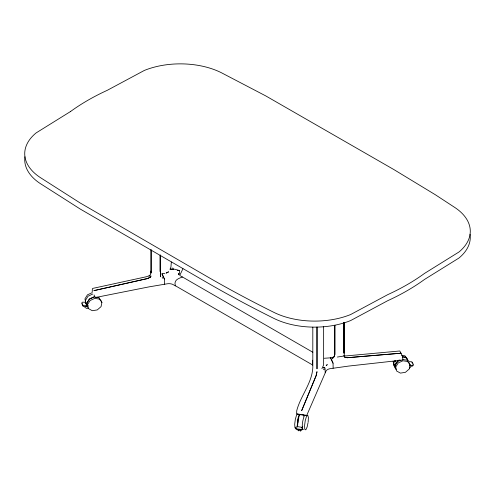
<?xml version="1.0" encoding="UTF-8"?>
<svg xmlns="http://www.w3.org/2000/svg" width="495" height="495" viewBox="0 0 495 495"><rect width="100%" height="100%" fill="white"/><g stroke="black" fill="none" stroke-linecap="round" stroke-linejoin="round"><path stroke-width="0.74" d="M160.467 254.888L160.652 276.798L160.46 272.479L160.553 275.814L160.318 274.861M344.223 322.653L344.26 356.375M81.817 303.596L83.148 306.461L85.641 306.578L86.408 305.953L86.415 305.359M86.415 304.536L86.408 305.137L85.641 305.762L83.148 305.638L81.817 302.773L82.585 302.148L85.078 302.266L87.139 306.052L86.829 303.008L89.31 298.955L94.007 296.777M413.201 364.877L413.195 365.477L412.428 366.102L411.141 366.3L409.408 365.465M175.341 285.726C173.59 280.04 178.157 278.648 182.457 276.983L312.821 352.248M312.401 365.013L312.543 360.224M171.344 261.973L170.936 266.991L169.977 269.36M150.789 271.118L150.641 274.218L149.057 276.198L150.035 275.35M308.168 422.049L308.404 417.403L307.735 415.194L306.479 416.456L305.229 420.601L304.561 425.681L304.79 429.332L305.811 429.833L307.147 426.956L308.026 422.749M92.188 292.044L92.361 288.876L92.769 288.399L146.57 276.699L149.577 275.61M334.546 352.774L334.36 356.233L334.676 355.614L332.677 358.145L332.733 358.9M297.903 422.693L298.188 420.391M164.786 273.45L161.945 273.822M298.374 419.754L298.751 418.492M150.542 277.014L150.975 275.95L150.536 277.002L147.739 278.499L93.988 290.621L147.739 278.499L150.536 277.002M402.491 360.106L348.61 366.077L330.276 368.657A6.076 3.508 0 0 0 325.982 371.139L306.752 415.379L304.58 415.045M323.637 326.378L323.643 364.957L321.905 368.701M301.969 427.977L302.773 426.245M302.525 429.01L302.185 429.753L300.063 430.198L297.031 429.728L295.583 428.732M182.927 268.773L179.728 275.455L179.524 270.716M301.3 429.815L300.626 431.133L300.119 430.86L300.019 429.685M395.14 360.329L393.717 362.631L393.605 363.714L394.577 366.64M297.458 414.092L296.623 414.934L295.367 419.073L294.698 424.159L294.933 427.804L295.954 428.311M299.778 414.451L298.943 415.293L297.687 419.432L297.161 426.709M304.994 415.256L304.159 416.097C302.798 420.206 301.758 424.63 302.47 428.973L303.491 429.474M300.236 414.519L299.395 415.361L298.139 419.519L297.538 426.801M409.322 368.237L410.757 366.981M332.677 358.145L334.088 356.945L330.586 357.866L333.005 363.076L330.586 357.866M408.604 362.297L409.371 361.666L411.865 361.789L413.201 364.054L413.195 364.654L412.428 365.279L411.141 365.477L409.408 364.642M167.496 272.584L168.591 271.798L166.11 273.098L167.576 272.522M343.827 356.047L337.373 357.043M92.107 292.687L87.429 294.853L84.936 298.887L85.802 302.897M92.732 294.03L88.048 296.196L85.561 300.224L85.449 301.313L86.18 303.509M400.944 360.063L397.603 361.61L395.109 365.644L395.975 369.654M398.141 360.552L399.446 360.026L398.153 360.533M95.244 297.557L149.075 286.865L167.397 283.771A6.076 3.508 0 0 1 173.262 284.681L175.348 285.887M330.53 357.829L324.219 358.269M88.556 308.224L86.681 308.416L84.769 307.333M86.699 305.842L88.141 305.749M170.806 269.138L174.76 269.231L179.4 270.555M395.684 368.391C393.81 367.779 394.168 364.462 393.828 362.922M343.61 355.8L346.104 355.911L399.799 350.986L402.652 356.505L402.825 359.791M302.309 414.593L303.274 414.661M177.767 270.282L179.27 270.505L177.767 270.27M401.6 355.299L404.947 355.812L407.435 359.073M402.225 356.641L405.566 357.149L408.059 360.41M402.955 359.549L406.964 360.162L409.458 363.423M173.25 269.571L170.243 269.107L173.182 269.583M96.686 297.192L98.703 297.501M402.348 356.901L405.702 357.421L408.183 360.7M299.506 414.259L296.604 413.808L296.771 410.541C300.583 395.895 312.258 382.765 312.815 367.296L312.809 327.195M301.678 414.593L303.126 414.816M296.92 414.154L306.176 415.59M172.099 268.073L173.504 268.339M98.635 297.353L99.087 297.594M298.72 430.836L298.207 430.563L298.108 429.394M180.353 275.789L182.469 277.064M175.478 285.813L312.524 364.939M86.173 306.257L87.213 306.943M411.865 362.612L412.391 363.126M323.934 369.586L324.077 369.864L323.817 368.769M94.031 294.952L94.941 296.901M178.825 274.385L178.553 273.457L178.608 274.787M393.092 361.288L393.958 365.304M87.819 307.253L86.953 303.237L89.447 299.209L94.13 297.043L98.808 297.755L101.302 301.022L101.407 302.074M162.28 277.194L162.335 278.277M325.036 368.169L325.227 372.785M333.073 363.398L333.129 368.218M164.495 279.397L164.544 284.217M470.064 234.277A62.574 36.129 0 0 1 458.927 258.056L424.475 279.471A225.417 130.142 0 0 1 387.703 300.7L350.633 320.574A62.574 36.129 0 0 1 273.871 318.39A1203.24 694.683 0 0 1 207.789 282.998L80.221 209.038L39.866 183.292A62.574 36.129 0 0 1 24.942 156.754M151.08 249.82L151.08 272.968L151.08 249.82M160.182 255.358L160.182 271.557L160.182 255.358M317.004 327.096L317.004 368.763L317.004 327.096M334.83 325.302L334.83 354.624L334.83 325.302M343.938 322.35L343.932 353.213L343.932 322.35M394.948 365.217L397.541 361.109L394.948 365.217M316.979 371.788L316.113 375.711L301.709 410.547L316.113 375.711L316.979 371.788M395.233 360.898L395.084 361.981L395.233 360.898M101.921 302.358L101.054 306.64L97.243 309.938L92.262 310.705L88.444 308.589L87.578 304.58L90.071 300.545L94.749 298.38L99.433 299.098L101.921 302.358M410.077 364.765L409.21 369.047L405.399 372.339L400.412 373.112L396.6 370.996L395.734 366.981L398.228 362.953L402.905 360.787L407.589 361.505L410.077 364.765M295.923 427.166L295.583 427.909L297.031 428.911L301.096 429.375L302.185 428.93L302.525 428.187L301.078 427.191L298.046 426.721L295.923 427.166M304.029 415.107L303.342 415.973L304.041 415.107M327.189 364.673L326.242 365.551L327.189 364.673M70.531 111.524L36.086 132.938A62.574 36.129 0 0 0 39.866 177.26L80.171 202.981L207.789 276.965A1203.24 694.683 0 0 0 273.871 312.357A62.574 36.129 0 0 0 350.633 314.542L387.727 294.655A225.349 130.105 0 0 0 424.481 273.438L458.927 252.023A62.574 36.129 0 0 0 455.146 207.702L435.26 194.69L393.841 169.55L265.71 95.882L221.141 72.604A62.574 36.129 0 0 0 144.379 70.42L107.285 90.307A225.287 130.067 0 0 0 70.531 111.524M401.024 353.207L347.273 357.718L344.477 357.099L347.273 357.718L401.024 353.207M324.769 367.835L323.266 367.612L324.769 367.835M163.245 276.563L162.007 273.865L164.427 279.075L163.245 276.563"/></g></svg>
